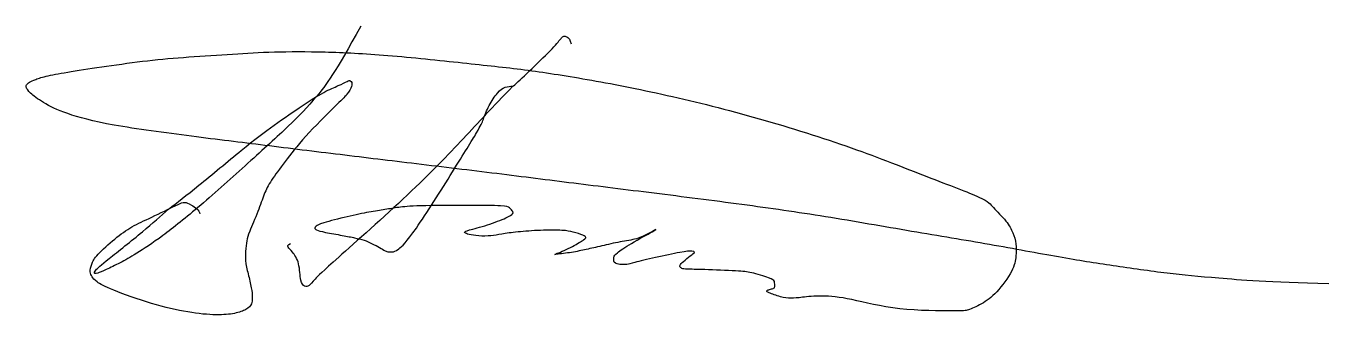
# Model space of a CAD drawing. Header units: inches. Extents: x 18.3 to 44.3, y -15.5 to -9.8.
import ezdxf

# ---------------------------------------------------------------- set-up
doc = ezdxf.new("R2010")
doc.units = ezdxf.units.IN
doc.header["$MEASUREMENT"] = 0
doc.layers.add('Sign', color=5, linetype='Continuous')

msp = doc.modelspace()

# ---------------------------------------------------------------- linework, layer by layer
at = {"layer": 'Sign'}
for points in [[(24.996, -9.774), (24.493, -10.704), (24.104, -11.22), (23.606, -11.734), (22.781, -12.483), (21.758, -13.402), (21.014, -13.996), (20.489, -14.339), (20.201, -14.499), (19.896, -14.649), (19.725, -14.714), (19.701, -14.714), (19.684, -14.714), (19.684, -14.662), (19.869, -14.496), (20.707, -13.841), (21.145, -13.428), (21.7, -13.022), (22.675, -12.194), (23.276, -11.743), (23.856, -11.345), (24.281, -11.073), (24.566, -10.962), (24.748, -10.861), (24.789, -10.861), (24.825, -10.894), (24.825, -10.968), (24.739, -11.135), (24.549, -11.31), (23.847, -12.009), (23.475, -12.495), (23.191, -12.876), (23.069, -13.114), (22.96, -13.456), (22.754, -13.924), (22.724, -14.04), (22.694, -14.27), (22.694, -14.514), (22.771, -14.79), (22.834, -15.083), (22.834, -15.201), (22.834, -15.322), (22.727, -15.434), (22.5, -15.516), (22.144, -15.551), (21.569, -15.499), (20.851, -15.335), (19.969, -15.018), (19.709, -14.872), (19.632, -14.773), (19.585, -14.694), (19.621, -14.527), (19.709, -14.358), (20.1, -14.007), (20.426, -13.768), (20.796, -13.607), (21.374, -13.319), (21.488, -13.278), (21.587, -13.325), (21.784, -13.448), (21.784, -13.522)], [(44.313, -14.918), (43.099, -14.887), (41.98, -14.799), (41.137, -14.722), (39.977, -14.555), (38.993, -14.403), (37.554, -14.13), (36.032, -13.883), (34.241, -13.566), (32.632, -13.337), (30.812, -13.105), (29.232, -12.912), (27.743, -12.722), (26.081, -12.521), (24.596, -12.343), (23.059, -12.153), (21.687, -11.985), (19.926, -11.751), (19.087, -11.52), (18.639, -11.301), (18.377, -11.093), (18.32, -11), (18.32, -10.951), (18.385, -10.895), (18.493, -10.841), (18.727, -10.769), (19.174, -10.686), (19.911, -10.578), (20.749, -10.457), (21.55, -10.39), (22.464, -10.331), (23.231, -10.282), (24.253, -10.282), (25.469, -10.34), (27.111, -10.517), (28.253, -10.637), (29.444, -10.818), (31.07, -11.131), (32.936, -11.6), (34.855, -12.206), (36.342, -12.803), (37.516, -13.24), (37.573, -13.367), (37.903, -13.681), (38.013, -13.9), (38.078, -14.119), (38.078, -14.36), (38.027, -14.638), (37.681, -15.12), (37.38, -15.334), (37.083, -15.458), (37.006, -15.458), (35.691, -15.458), (34.725, -15.2), (34.18, -15.144), (33.776, -15.193), (33.581, -15.21), (33.384, -15.191), (33.1, -15.084), (33.1, -15.065), (33.1, -15.046), (33.173, -15.027), (33.244, -15.006), (33.259, -14.993), (33.259, -14.859), (33.2, -14.812), (32.752, -14.679), (32.579, -14.663), (31.777, -14.629), (31.488, -14.629), (31.391, -14.615), (31.359, -14.569), (31.37, -14.527), (31.502, -14.416), (31.646, -14.306), (31.659, -14.284), (31.636, -14.256), (31.418, -14.277), (30.863, -14.398), (30.406, -14.503), (30.318, -14.537), (30.155, -14.537), (30.066, -14.504), (30.042, -14.476), (30.042, -14.376), (30.077, -14.32), (30.358, -14.129), (30.902, -13.829), (30.898, -13.829), (30.751, -13.908), (30.514, -14.033), (30.179, -14.073), (29.794, -14.167), (29.49, -14.234), (29.22, -14.293), (28.848, -14.337), (28.855, -14.337), (29.246, -14.171), (29.478, -14.017), (29.493, -13.994), (29.467, -13.953), (29.22, -13.881), (29.067, -13.846), (28.576, -13.846), (28.114, -13.881), (27.784, -13.925), (27.612, -13.967), (27.34, -13.967), (27.139, -13.934), (27.065, -13.897), (27.065, -13.888), (27.105, -13.856), (27.522, -13.752), (27.945, -13.589), (28.042, -13.512), (28.042, -13.489), (27.969, -13.392), (27.884, -13.356), (27.193, -13.356), (26.065, -13.356), (25.744, -13.393), (25.489, -13.434), (25.179, -13.482), (24.749, -13.573), (24.183, -13.713), (24.101, -13.772), (24.071, -13.806), (24.095, -13.842), (24.254, -13.887), (24.658, -13.956), (24.882, -14.001), (25.07, -14.041), (25.227, -14.118), (25.381, -14.195), (25.492, -14.266), (25.549, -14.284), (25.621, -14.284), (25.725, -14.264), (26.005, -13.997), (26.896, -12.578), (27.378, -11.801), (27.435, -11.656), (27.548, -11.356), (27.73, -11.086), (27.876, -10.977), (28.043, -10.977), (28.037, -10.977), (28.47, -10.57), (28.905, -10.143), (29.016, -9.985), (29.057, -9.973), (29.126, -9.989), (29.172, -10.043), (29.194, -10.132)], [(28.034, -10.974), (27.612, -11.405), (27.09, -11.98), (26.039, -13.075), (24.313, -14.598), (24.058, -14.843), (23.964, -14.977), (23.878, -14.977), (23.783, -14.897), (23.783, -14.491), (23.625, -14.257), (23.532, -14.185), (23.532, -14.141), (23.599, -14.113)]]:
    msp.add_open_spline(points, degree=3, dxfattribs=at)

doc.saveas('drawing.dxf')
